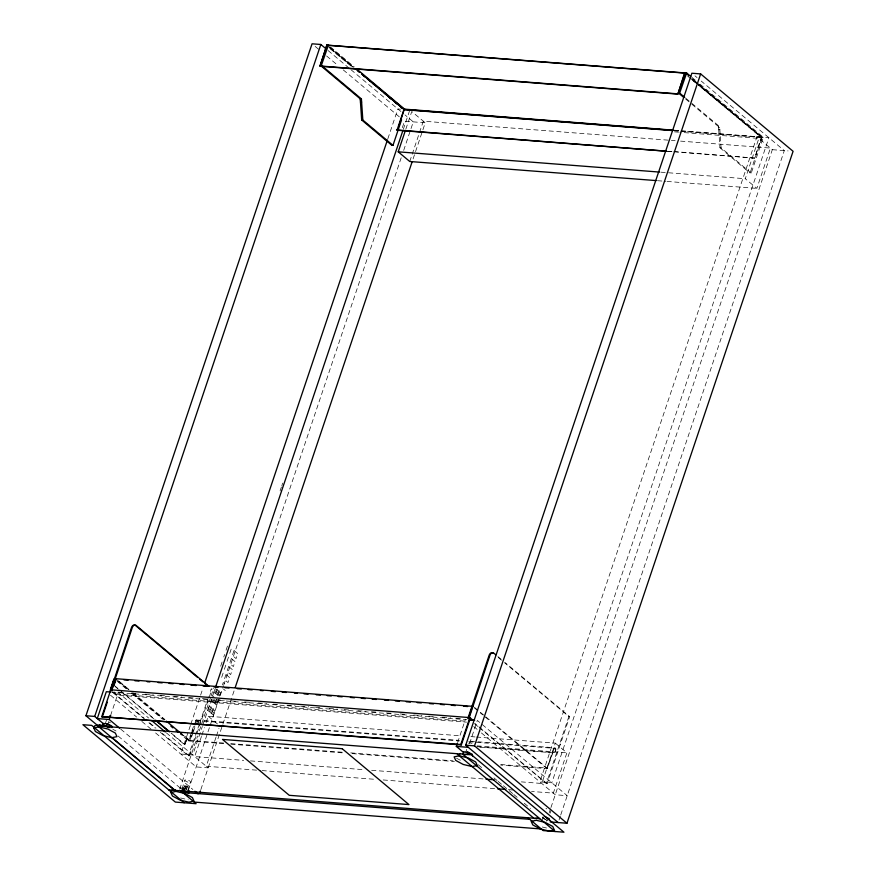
<?xml version="1.0" encoding="UTF-8"?>
<svg xmlns="http://www.w3.org/2000/svg" width="876" height="876" viewBox="0 0 876 876"><rect width="100%" height="100%" fill="white"/><g stroke="black" fill="none" stroke-linecap="round" stroke-linejoin="round"><path stroke-width="0.66" stroke-dasharray="4.38 3.29" d="M674.246 151.833L754.707 158.107L761.671 137.412L691.996 78.971M199.794 722.788L208.587 696.639M160.33 732.358L188.362 755.835L189.336 755.911L212.025 688.897L211.226 688.843L209.408 694.208M181.978 788.947L184.891 780.188M187.563 790.929L190.475 782.158A2.989 0.942 18.6 0 0 187.026 779.903A2.989 0.942 18.6 0 0 185.701 781.151A2.989 0.942 18.6 0 0 190.475 782.158M479.566 727.912L546.35 783.418L568.874 716.557L504.401 662.617M546.022 783.549L547.215 783.363L569.674 716.612L505.2 662.672M550.073 813.289L550.873 810.913M113.88 692.368L115.939 694.088L115.643 694.953L466.536 722.142M110.529 715.659L118.282 692.62L148.591 717.992M107.879 724.452L108.92 721.364M190.377 725.536L180.784 754.028L192.753 754.959L202.345 726.467M190.815 724.244L203.024 687.967M387.849 138.758L397.879 108.963L400.54 109.171M184.661 744.72L187.223 738.577L184.661 744.72L171.149 733.409M220.675 666.198L222.34 661.249M223.785 656.956L224.617 654.481M226.052 650.2L227.727 645.251M179.679 789.232L197.582 736.048M199.323 730.858L210.678 697.132M211.116 695.84L213.733 688.054M280.09 490.878L281.404 486.99M281.831 485.698L282.707 483.103M402.325 127.666L404.504 121.184L425.254 122.793L412.607 160.352M202.783 725.164L214.992 688.897M403.31 129.319L409.41 111.186M181.288 792.046L182.602 788.608L185.876 789.232M182.405 791.641L184.486 785.663L187.333 786.473L186.019 791.192M216.974 688.897L216.646 689.872L215.102 688.58M183.533 789.353L184.486 785.663L187.409 787.064L185.876 785.772L184.486 789.9M201.469 736.409L194.68 756.568L243.681 760.368M201.896 735.15L204.436 727.595M206.134 722.558L208.247 716.25L461.422 735.873M405.84 129.144L411.775 111.504L425.254 122.793M183.621 790.546L184.376 788.28L186.577 789.331M221.694 677.301L223.358 672.341M224.387 669.297L226.052 664.347M227.081 661.303L228.745 656.354M229.764 653.31L231.428 648.36M183.599 791.86L184.639 788.772M185.34 789.024L186.03 786.955L184.573 786.254M186.292 789.572L187.333 786.473M217.861 695.697L218.19 694.723L219.734 696.015M222.416 684.977L223.249 682.503L226.961 685.601M188.439 789.966L223.38 686.138M223.654 685.328L401.515 156.837M403.683 150.398L413.286 121.863L404.975 114.909M215.989 737.263L206.243 766.248L260.687 770.464M216.416 736.004L218.956 728.449M409.76 161.491L419.089 133.776M419.505 132.517L423.327 121.184L675.133 140.697M200.845 789.615L234.319 690.135M457.622 742.563L465.375 719.524M469.591 743.483L477.343 720.444L567.221 795.682L555.253 794.751L481.055 732.643M476.391 737.034L555.34 743.155L541.773 783.472L521.351 781.885M680.575 141.113L770.42 148.077L756.842 188.395L745.29 178.726L758.857 138.408L679.918 132.287M500.733 764.518L547.237 768.077L553.818 748.717A1.697 1.007 -85.6 0 1 555.088 747.852L555.417 748.115A1.708 1.018 -85.6 0 1 555.767 750.228L554.858 752.922L555.417 750.064A1.106 0.657 -85.6 0 0 555.264 748.684L554.935 748.411A1.106 0.657 -85.6 0 0 554.179 748.827L547.303 768.657L500.754 765.12M700.099 84.271L763.281 137.291L751.236 173.119L750.075 173.032L762.109 137.203L691.733 78.128M542.014 820.264L543.142 816.903L544.193 818.348M555.34 743.155L566.892 752.823L553.325 793.141L531.546 791.455M549.219 812.676L550.511 808.833M550.949 807.552L772.336 149.686L756.93 136.787L539.846 781.863L551.814 782.783L768.898 137.718L674.4 130.612M546.712 821.206L547.467 818.961M559.041 820.002L560.355 816.071M560.76 814.877L784.305 150.617L701.216 81.063M191.472 732.478L188.636 740.33L180.346 733.387M191.899 731.197L194.494 723.499M190.946 735.216L188.658 740.932L180.182 733.946M191.384 733.935L193.99 726.204M194.428 724.912L195.72 721.047A1.106 0.657 -85.6 0 1 196.421 720.609L196.804 720.904A1.106 0.657 -85.6 0 1 196.969 722.284M191.8 735.139L189.84 740.428L181.551 733.486M192.238 733.858L194.822 726.16M195.26 724.879L196.553 721.036A1.697 1.007 -85.6 0 1 197.823 720.16L198.162 720.422A1.708 1.018 -85.6 0 1 198.502 722.536M193.016 732.73L190.223 740.822L186.741 738.534M193.454 731.449L196.06 723.718M199.378 724.047L188.362 755.835M465.452 753.064L466.722 749.341M105.317 723.598L106.478 720.16M202.717 716.546L201.94 716.448M559.578 744.195L560.399 744.228M691.876 79.059L761.671 137.412L680.74 131.225M691.821 104.2L718.495 126.593L719.667 126.681L721.09 147.825L751.236 173.119M568.874 716.557L569.674 716.612M546.35 783.418L547.15 783.483M718.495 126.593L718.561 127.611L719.733 127.71M718.561 127.611L718.714 129.725L719.875 129.812M674.334 130.174L679.842 130.688M681.156 130.699L761.66 137.061L691.876 79.037M762.109 137.203L763.281 137.291M673.929 130.688L679.382 131.115M674.465 131.86L678.55 132.177M772.336 149.686L788.072 150.913M718.714 129.725L719.919 147.737L721.09 147.825M667.545 151.241L672.987 151.679M673.896 151.548L754.707 158.107L761.2 137.488L698.358 85.092M667.424 151.296L672.877 151.723M660.898 172.178L745.29 178.726M657.482 180.697L665.65 181.332M667.008 181.431L756.842 188.395M117.855 692.073L124.677 692.598M131.488 693.124L138.309 693.65M145.131 694.186L153.311 694.81M160.122 695.347L166.944 695.872M173.766 696.398L181.945 697.033M188.767 697.559L195.578 698.095M202.4 698.621L209.211 699.147M216.033 699.672L224.212 700.307M231.034 700.844L237.856 701.369M244.667 701.895L250.12 702.322M258.31 702.957L266.49 703.581M273.301 704.118L280.123 704.643M286.945 705.169L295.124 705.804M300.577 706.231L308.757 706.866M315.579 707.392L322.39 707.918M329.212 708.443L337.391 709.078M344.213 709.615L351.024 710.14M357.846 710.666L366.026 711.301M371.479 711.728L378.301 712.254M386.48 712.889L393.302 713.414M400.124 713.94L406.935 714.466M413.757 715.002L421.936 715.637M428.758 716.163L435.569 716.688M442.391 717.214L450.571 717.849M456.024 718.276L462.846 718.802M111.635 692.106L466.996 719.722M115.939 694.088L466.831 721.277M470.949 736.617L475.033 736.935M196.312 719.984L459.309 740.362M470.226 741.205L554.76 747.765M196.224 720.587L459.232 740.965M468.769 741.709L554.683 748.367M477.059 745.859L566.892 752.823M476.818 746.637L554.552 752.659M479.862 747.108L554.858 752.922M109.084 722.547L110.464 722.645M188.636 740.33L223.927 743.067M230.749 743.593L343.929 752.364M350.739 752.889L453.012 760.817M188.658 740.932L223.949 743.669M230.771 744.195L343.95 752.966M352.13 753.601L454.392 761.529M188.69 755.703L189.49 755.758M250.492 760.894L363.463 769.654M371.632 770.289L484.603 779.038M262.044 770.573L375.016 779.322M383.184 779.958L496.155 788.718M508.409 789.659L513.851 790.086M184.376 788.28L180.237 787.962L180.478 789.736M546.996 783.626L475.175 723.631M189.336 755.911L161.129 732.424M547.117 768.712L483.694 715.736M542.277 826.999L547.38 828.203M180.598 797.97L188.252 799.788M197.626 720.696L198.009 721.003A1.106 0.657 -85.6 0 1 198.162 722.382M547.38 820.637L543.624 818.162M456.495 758.178L462.889 761.627M112.851 729.281L116.048 731M692.128 79.847L697.395 84.206L692.084 79.858M698.446 85.082L761.671 137.412M330.077 48.476L352.207 66.795M329.88 47.698L352.798 66.74M330.011 47.622L352.864 66.664M329.88 47.698L352.809 66.817M327.733 46.078L352.754 66.937M330.055 48.476L352.053 66.817M694.986 75.84L697.055 77.581M328.106 50.567L349.918 68.821M350.958 69.697L400.956 111.548M315.174 46.406L319.335 49.888M326.606 55.976L338.026 65.536M343.228 69.883L399.314 116.837M497.918 656.584L501.039 659.201M498.159 657.394L503.361 661.741M474.54 707.392L484.91 716.064M485.939 716.929L547.095 768.11M474.365 707.928L482.654 714.871M474.376 723.565L478.526 727.047M473.741 726.522L480.004 731.767M478.274 764.77L482.457 768.274M493.954 777.888L497.086 780.516M498.137 781.392L502.309 784.896M503.361 785.761L512.767 793.634M513.807 794.51L517.99 798.014M524.264 803.259L530.528 808.515M223.435 688.996L225.285 690.551M212.627 695.96L214.171 697.252M208.247 716.25L218.847 725.12M119.355 681.44L131.794 691.854M132.823 692.719L164.962 719.601M116.541 679.415L129.013 689.85M133.174 693.332L164.349 719.437M180.982 733.354L187.223 738.577M118.151 681.353L128.52 690.025M132.67 693.496L163.768 719.514M116.935 681.013L126.264 688.832M131.455 693.168L162.564 719.196M114.46 685.59L118.621 689.073M119.662 689.949L154.997 719.524M171.63 733.442L185.143 744.753M115.019 686.434L120.22 690.781M121.26 691.646L154.515 719.492M166.363 732.862L208.159 767.858L196.191 766.927L153.344 731.066M113.354 692.434L144.507 718.517M149.708 722.864L155.939 728.076M111.942 691.854L143.719 718.451M148.909 722.799L155.14 728.011M110.496 695.194L136.623 717.061M141.846 721.441L152.304 730.19M120.735 729.128L192.851 789.484M118.172 736.07L181.956 789.462M691.821 77.307L695.96 80.789M685.809 98.265L719.667 126.681M685.667 99.032L690.803 103.346M719.919 147.737L750.064 173.032M330.449 46.943L354.276 66.937M329.299 46.866L353.302 67.003M329.562 47.052L353.477 67.134M114.471 691.952A1.61 0.953 -85.6 0 1 113.464 692.237M197.089 721.277A1.106 0.657 -85.6 0 1 197.79 720.838M195.348 720.937A1.697 1.007 -85.6 0 1 196.629 720.072L196.958 720.335A1.708 1.018 -85.6 0 1 197.308 722.448M113.113 692.051A1.61 0.953 -85.6 0 1 112.27 692.149M468.791 743.582A2.989 0.942 18.6 0 1 472.011 743.374M545.496 819.421A2.989 0.942 18.6 0 1 543.054 818.337M542.463 817.735A2.989 0.942 18.6 0 1 543.175 817.067M546.832 808.909A2.989 0.942 18.6 0 1 545.967 808.285M109.248 715.374A2.989 0.942 18.6 0 1 111.219 715.823M181.934 789.407A2.989 0.942 18.6 0 1 185.154 789.199M208.105 709.407L207.776 710.381L209.32 711.673L209.649 710.699L208.105 709.407M208.773 707.414L208.444 708.388L209.988 709.68L210.317 708.706L208.773 707.414M209.452 705.377L209.123 706.363L210.667 707.655L210.996 706.669L209.452 705.377M211.423 699.53L211.094 700.504L212.638 701.796L212.967 700.822L211.423 699.53M214.215 691.241L213.886 692.215L215.43 693.507L215.759 692.533L214.215 691.241M214.828 689.401L214.5 690.376L216.043 691.668L216.372 690.693L214.828 689.401M216.252 692.752L215.934 693.726L217.467 695.018L217.796 694.044L216.252 692.752M216.821 691.065L216.492 692.04L218.036 693.332L218.365 692.358L216.821 691.065M217.423 689.27L217.095 690.244L218.639 691.536L218.967 690.562L217.423 689.27M210.24 711.235L209.911 712.21L211.444 713.502L211.773 712.527L210.24 711.235M210.919 709.21L210.59 710.184L212.134 711.476L212.463 710.502L210.919 709.21M211.565 707.293L211.236 708.268L212.78 709.56L213.109 708.585L211.565 707.293M213.569 701.326L213.24 702.3L214.784 703.592L215.113 702.618L213.569 701.326M214.149 699.606L213.821 700.581L215.365 701.873L215.693 700.899L214.149 699.606M216.657 699.289L216.328 700.263L217.872 701.556L218.201 700.581L216.657 699.289M218.792 692.927L218.463 693.902L220.007 695.194L220.336 694.219L218.792 692.927M219.416 691.098L219.088 692.073L220.632 693.365L220.96 692.39L219.416 691.098M212.178 712.867L211.85 713.841L213.394 715.134L213.722 714.159L212.178 712.867M212.868 710.841L212.539 711.816L214.083 713.108L214.412 712.133L212.868 710.841M213.503 708.925L213.175 709.899L214.719 711.192L215.047 710.217L213.503 708.925M215.518 702.957L215.189 703.932L216.733 705.224L217.062 704.249L215.518 702.957M216.098 701.238L215.77 702.213L217.314 703.505L217.642 702.53L216.098 701.238M225.931 674.498L224.267 679.447L227.979 682.557L229.643 677.608L225.931 674.498M228.625 666.505L226.961 671.454L230.673 674.564L232.337 669.614L228.625 666.505M231.319 658.511L229.654 663.46L233.366 666.57L235.031 661.621L231.319 658.511M234.012 650.518L232.348 655.467L236.049 658.566L237.724 653.616L234.012 650.518M691.076 78.971L687.912 76.354L691.033 78.982"/><path stroke-width="1.31" d="M110.486 690.638L131.4 627.785A4.938 2.935 -85.6 0 1 132.013 626.482L132.09 626.351A5.015 2.989 -85.6 0 1 135.222 625.267L197.713 677.531M110.431 690.518L111.285 690.693L132.199 627.84A4.938 2.935 -85.6 0 1 132.813 626.537L132.889 626.417A5.015 2.989 -85.6 0 1 136.01 625.333L208.904 686.291M471.014 720.16L468.102 717.773L489.049 655.5A4.938 2.935 -85.6 0 1 489.651 654.197L489.739 654.065A5.015 2.989 -85.6 0 1 492.86 652.981L492.958 653.047M468.945 718.419L489.848 655.555A4.938 2.935 -85.6 0 1 490.45 654.252L490.538 654.131A5.015 2.989 -85.6 0 1 493.659 653.047L495.838 654.843M98.397 726.182L85.925 715.747L312.064 43.8L320.835 44.479L326.036 48.826M104.058 724.244L94.707 716.426L320.835 44.479M93.787 727.945L98.955 726.927L107.89 729.04L115.347 733.07L116.968 736.639L111.799 737.669L102.864 735.544L95.407 731.526L93.787 727.945L94.477 725.886L99.656 724.857L108.591 726.981M110.836 689.303L114.066 679.677L114.865 679.283M471.923 720.455L470.073 718.911L461.324 744.918L101.747 716.667L110.792 689.784L469.854 717.608L472.93 720.192M98.955 726.927L99.656 724.857M102.262 717.094L107.266 702.234M113.979 685.558L115.928 679.294L112.04 689.39L112.248 690.54M111.997 727.693L111.756 725.919L107.365 723.817L103.226 723.499L102.459 725.766L106.609 726.084L109.894 727.66M106.609 726.084L107.365 723.817M119.694 728.252L109.237 719.503L110.102 716.94M204.765 682.787L387.411 140.05M391.813 145.263L392.974 145.361L401.58 119.76M215.419 687.605L402.872 130.623M656.124 180.587L409.76 161.491L398.208 151.822L405.413 130.404M184.924 793.525L175.999 791.411L170.82 792.441L172.441 796.01L179.898 800.04L188.833 802.153L194.012 801.124L192.391 797.554L184.924 793.525L185.624 791.466L181.792 790.557M199.553 793.459L200.407 790.897M235.195 687.55L412.18 161.655M463.645 752.528L456.33 746.396L457.195 743.844M683.619 97.313L678.484 93.009L685.251 72.96L686.642 72.971L690.781 76.442M469.405 715.572L471.825 708.366M461.324 744.918L460.809 744.49L469.854 717.608M459.298 755.824L468.233 757.937L475.69 761.967L477.31 765.547L472.142 766.566L463.207 764.452L455.75 760.423L454.129 756.853L459.298 755.824L460.053 753.579L465.156 754.794M558.176 822.564L465.725 745.18L691.865 73.234L700.647 73.912L793.087 151.296L566.947 823.243L550.194 821.94M462.933 754.28L463.754 751.827L467.904 752.145L472.284 754.236L472.525 756.01M467.072 754.608L467.904 752.145M566.947 823.243L474.507 745.859L700.647 73.912M326.759 45.092L684.714 72.905L684.747 73.748L677.882 94.115L320.047 66.237L326.89 45.015L320.474 64.966M397.08 129.976L403.924 109.653M398.733 126.385L404.34 109.128L673.02 130.152M677.882 94.115L684.528 73.091L326.693 45.202M684.78 97.4L679.645 93.097L686.642 72.971M328.38 45.202L321.393 65.339L320.233 65.24L327.208 45.114M171.521 790.371L175.397 789.605M457.469 754.094L460.053 753.579M534.502 818.578L537.087 818.064L539.638 818.677L168.729 789.867M321.251 66.105L360.233 98.835L361.405 98.922L362.839 120.056L392.974 145.361M468.069 717.959L468.868 718.024M468.091 718.243L468.89 718.298M685.251 72.96L686.423 73.047M685.196 73.08L686.357 73.168M678.484 93.009L679.645 93.097M319.696 65.941L677.531 93.831M360.233 98.835L360.31 99.853L361.481 99.941M360.31 99.853L360.452 101.966L361.624 102.054M403.847 109.434L673.053 130.371M403.365 109.609L672.56 130.579M360.452 101.966L361.668 119.968L362.839 120.056M396.521 129.933L666.318 151.154M397.419 130.261L666.067 151.198M398.208 151.822L659.54 172.079M115.884 678.681L473.149 706.374M124.02 679.907L128.115 680.225M134.926 680.762L139.021 681.079M147.201 681.714L149.927 681.922M158.107 682.557L162.202 682.875M169.024 683.4L173.109 683.718M179.93 684.244L184.026 684.561M190.837 685.087L196.29 685.514M203.112 686.039L207.207 686.357M214.018 686.883L218.113 687.2M224.924 687.737L229.019 688.054M237.199 688.678L241.294 688.996M248.105 689.532L252.2 689.85M260.38 690.474L263.107 690.693M271.286 691.328L275.382 691.646M282.203 692.171L286.288 692.489M294.467 693.124L297.194 693.332M304.016 693.858L308.111 694.175M316.291 694.81L320.375 695.128M327.197 695.653L331.292 695.971M338.103 696.508L342.198 696.825M350.378 697.449L354.473 697.767M361.284 698.303L365.38 698.621M372.19 699.147L376.286 699.464M384.465 700.099L388.561 700.417M395.372 700.942L399.467 701.26M406.289 701.785L410.373 702.103M417.195 702.629L421.29 702.946M429.47 703.581L433.554 703.899M440.376 704.424L444.471 704.742M451.282 705.279L455.378 705.596M463.557 706.22L467.642 706.538M110.409 690.244L111.208 690.299M110.31 692.007L106.314 691.701L97.269 718.572L109.237 719.503M469.361 719.831L474.683 720.247M101.747 716.667L460.809 744.49M85.925 715.747L94.707 716.426M465.725 745.18L474.507 745.859M456.33 746.396L468.299 747.327M485.961 779.147L494.13 779.782M497.524 788.816L505.682 789.451M182.624 792.408L529.706 819.312M194.176 802.077L541.269 828.981M466.974 752.364L469.405 753.053M107.628 724.299L108.865 724.759M107.255 726.97L108.657 727.551M544.916 816.607L549.296 818.71L549.537 820.483M185.811 791.597L188.001 792.649L188.767 790.382L189.008 792.156M185.624 791.466L188.822 793.185M370.504 81.468L402.785 108.317L362.259 74.46M388.232 96.36L402.818 108.525M555.165 831.521L462.714 754.137L471.496 754.816L563.936 832.2L543.197 830.59L527.779 817.691M533.769 818.162L456.735 753.678L97.674 725.843L174.707 790.338M199.794 679.272L202.904 681.878M204.984 683.619L208.105 686.226M166.429 721.178L179.941 732.489M170.853 726.138L172.922 727.879M176.032 730.475L178.113 732.216M156.037 720.4L169.55 731.712M155.556 720.357L169.068 731.668M151.734 720.62L165.312 731.986M194.943 791.236L198.075 793.864M180.697 790.798L196.104 803.697L175.353 802.087L82.913 724.704L91.695 725.383L184.135 802.766M111.898 737.482L175.255 790.513M686.784 73.945L688.865 75.686M356.346 68.667L405.019 109.522M357.474 70.507L359.565 72.259M362.697 74.887L364.777 76.639M367.909 79.267L370 81.019M373.132 83.647L375.213 85.399M384.608 93.283L386.699 95.035M400.901 106.949L402.577 108.361M356.598 69.752L359.707 72.369M361.788 74.121L364.909 76.738M366.989 78.479L370.11 81.096M373.231 83.724L375.311 85.465M378.421 88.082L380.502 89.834M383.622 92.451L386.743 95.068M322.412 66.193L361.405 98.922M361.668 119.968L391.802 145.263M103.226 723.499L103.467 725.273M472.219 707.173A1.61 0.953 -85.6 0 1 472.657 706.538M468.945 717.981A1.599 0.953 -85.6 0 1 468.988 716.765M116.245 678.845A1.61 0.953 -85.6 0 0 114.964 679.48L111.734 689.083A1.599 0.953 -85.6 0 0 111.767 690.573M115.041 678.747A1.61 0.953 -85.6 0 0 113.76 679.393L110.54 688.985A1.599 0.953 -85.6 0 0 110.715 690.792M466.766 752.67A2.989 0.942 18.6 0 1 468.047 752.9M469.394 753.371A2.989 0.942 18.6 0 1 470.489 753.984M546.942 818.085A2.989 0.942 18.6 0 1 547.807 818.71M108.865 725.054A2.989 0.942 18.6 0 1 109.96 725.657M536.342 820.308L531.163 821.338L532.783 824.907L540.24 828.937L549.175 831.061L554.344 830.032L552.734 826.451L545.266 822.433L536.342 820.308M342.177 748.695L222.493 739.421L289.266 795.309L408.95 804.584L342.177 748.695M391.911 99.415L389.831 97.663L391.944 99.437M397.135 103.795L395.043 102.043L397.135 103.795"/></g></svg>
